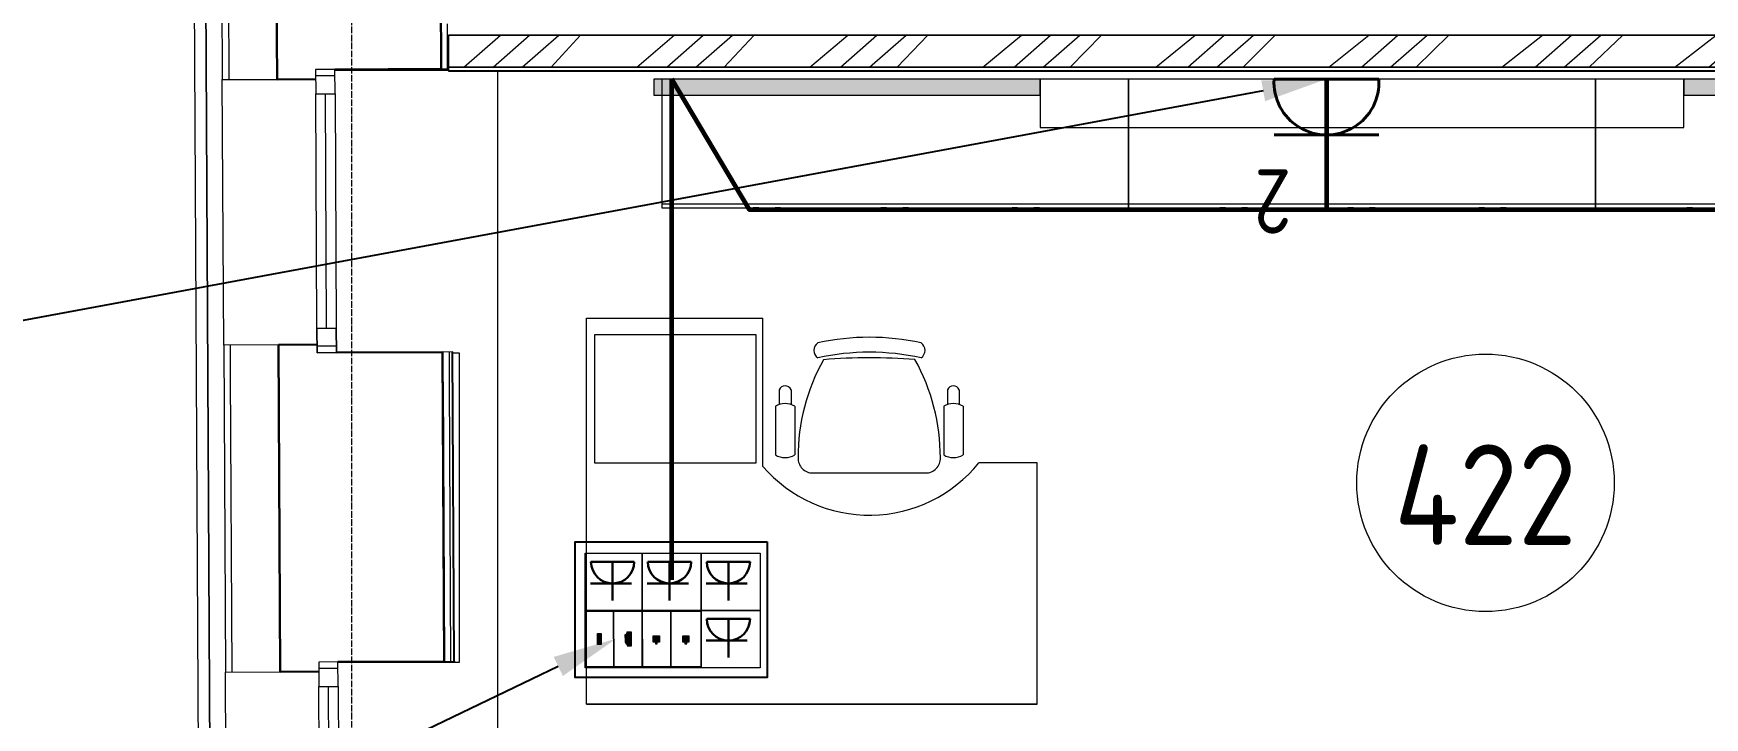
# Model space of a CAD drawing. Header units: millimetres. Extents: x -32 to 417638015, y -35 to 175284279.
# Drawn here: x 417383179 to 417388370, y 175246331 to 175248458 of the extents above; entities that cross this region are included whole.
import ezdxf
from ezdxf import colors
from ezdxf.entities.mleader import LeaderData, LeaderLine
from ezdxf.math import Vec2, Vec3

# ---------------------------------------------------------------- set-up
doc = ezdxf.new("R2010")
doc.units = ezdxf.units.MM
doc.linetypes.add('ADSK_Линия сетки', pattern=[25, 20, -2.5, 0, -2.5])
for name, color, linetype, lineweight in [('_ Окна', 7, 'Continuous', 9), ('_ЭМ_В полу', 26, 'Кабель в трубе', 60), ('_ЭМ_гофра', 5, 'Continuous', 60), ('Аннотация', 7, 'Continuous', 18), ('Окна', 7, 'Continuous', 9), ('Оси', 253, 'Continuous', 9), ('Перекрытие', 7, 'Continuous', 18), ('Стены внутренние', 7, 'Continuous', 18), ('Стены наружные', 7, 'Continuous', 18), ('Стены несущие', 7, 'Continuous', 30), ('Стены отделка', 7, 'Continuous', 30), ('Стены штриховка', 7, 'Continuous', 9), ('ТХ_Задание ЭОМ_СС', 6, 'Continuous', 0), ('ШТРИХОВКА', 252, 'Continuous', 15), ('Электро', 250, 'Continuous', 25), ('ЭМ', 5, 'Continuous', 40), ('ЭОМ_Кабель Быт. розеток', 5, 'Continuous', 30), ('ЭОМ_Кабель для СУП', 150, 'Continuous', 9)]:
    doc.layers.add(name, color=color, linetype=linetype, lineweight=lineweight)
for name, color, linetype in [('_ЭМ_Надписи', 7, 'Continuous'), ('PDF _СС_розетки', 7, 'Continuous'), ('ВНУТРЯНКА', 1, 'Continuous')]:
    doc.layers.add(name, color=color, linetype=linetype)
doc.layers.add('PDF _ЭОМ _розетки', color=7, linetype='Continuous', true_color=0xeb0000)
doc.layers.add('Линии', color=7, linetype='Continuous', lineweight=9, true_color=0x00a600)
doc.styles.add('ELine', font='txt.shx')
doc.styles.add('GOST Common', font='GOST_Common.ttf', dxfattribs={"width": 0.9, "height": 349.9999999999996})
doc.styles.add('ЭОМ', font='isocpeur.ttf', dxfattribs={"width": 0.85, "height": 250})
doc.linetypes.add('TRAY', pattern='A,12.119257,["_",ELine,S=4.5,R=90,X=0,Y=-1.555839],0.750382,["_",ELine,S=4.5,R=0,X=0,Y=-0.8058489999999999],1.314849,["_",ELine,S=4.5,R=0,X=0,Y=-0.8058489999999999],2.250029,["_",ELine,S=4.5,R=90,X=0,Y=-1.555839],13.565483', length=30)
doc.linetypes.add('Кабель в трубе', pattern='A,8,[133,ltypeshp.shx,S=1,R=0,X=10,Y=1.3],-3,[130,ltypeshp.shx,S=1.5,R=-45,X=-1.5,Y=0],8', length=19)

# ---------------------------------------------------------------- blocks, each defined once
blk = doc.blocks.new('_ЭМ_ТХ2_4 Этаж')
at = {"lineweight": 0}
h = blk.add_hatch(color=8, dxfattribs=at)
h.dxf.hatch_style = 1
h.paths.add_polyline_path([(853.3914195112884, 16621.13965908067), (853.3914195112884, 16571.13965908067), (2053.391419511288, 16571.13965908067), (2053.391419511288, 16621.13965908067)])
h = blk.add_hatch(color=8, dxfattribs=at)
h.dxf.hatch_style = 1
h.paths.add_polyline_path([(4053.391419511288, 16621.13965908067), (4053.391419511288, 16571.13965908067), (5253.391419511288, 16571.13965908067), (5253.391419511288, 16621.13965908067)])
at = {"color": 8, "linetype": 'Continuous'}
for p, q in [((878.3914195112884, 16233.1671534693), (2328.391419511288, 16233.1671534693)), ((2328.391419511288, 16233.1671534693), (3778.391419511288, 16233.1671534693)), ((3778.391419511288, 16233.1671534693), (5228.391419511288, 16233.1671534693)), ((1243.013246666174, 15655.80934169485), (1243.034056428354, 15610.1982956996)), ((1279.75924717728, 15655.73514045675), (1279.754498318303, 15610.02232563885)), ((1765.440768984379, 15655.73405804036), (1765.447637577541, 15610.02124319661)), ((1802.18909331644, 15655.80809548467), (1802.168080251664, 15610.19704958253)), ((1230.996039749822, 15604.4028404231), (1230.995702819666, 15453.22191700821)), ((1291.223234408768, 15604.40270619762), (1291.222897478612, 15453.22178278251)), ((1753.978876438923, 15604.40167487499), (1753.978539508767, 15453.22075145987)), ((1814.203747607535, 15604.4015406544), (1814.203410677379, 15453.22061723953)), ((1347.52094448125, 15396.95903432386), (1697.680241726339, 15396.9582539398))]:
    blk.add_line(p, q, dxfattribs=at)
at = {"color": 8, "linetype": 'Continuous', "lineweight": 5}
for p, q in [((644.2818627162487, 14678.55387125829), (644.2818627162487, 15878.55387125829)), ((644.2818627162487, 15878.55387125829), (1192.202437851636, 15878.55387125829)), ((1192.202437851636, 15417.58004370792), (1192.202437851636, 15878.55387125829)), ((2044.281862716249, 15428.55387125829), (1863.386184033996, 15428.55387125835)), ((2044.281862716249, 14678.55387124665), (2044.281862716249, 15428.55387124665)), ((2044.281862716249, 14678.55387125829), (2044.281862716249, 15428.55387125829)), ((2044.281862716249, 14678.55387124665), (644.2818627162487, 14678.55387125829)), ((644.2818627162487, 14678.55387125829), (2044.281862716249, 14678.55387125829))]:
    blk.add_line(p, q, dxfattribs=at)
at = {"color": 8, "lineweight": 0}
for points in [[(853.3914195112884, 16621.13965908067), (853.3914195112884, 16571.13965908067), (2053.391419511288, 16571.13965908067), (2053.391419511288, 16621.13965908067), (853.3914195112884, 16621.13965908067)], [(4053.391419511288, 16621.13965908067), (4053.391419511288, 16571.13965908067), (5253.391419511288, 16571.13965908067), (5253.391419511288, 16621.13965908067), (4053.391419511288, 16621.13965908067)]]:
    blk.add_lwpolyline(points, dxfattribs=at)
at = {"color": 8, "linetype": 'Continuous'}
for points in [[(878.3914195112884, 16621.13965908067), (878.3914195112884, 16221.13965908067), (2328.391419511288, 16221.13965908067), (2328.391419511288, 16621.13965908067)], [(2328.391419511288, 16621.13965908067), (2328.391419511288, 16221.13965908067), (3778.391419511288, 16221.13965908067), (3778.391419511288, 16621.13965908067)], [(3778.391419511288, 16621.13965908067), (3778.391419511288, 16221.13965908067), (5228.391419511288, 16221.13965908067), (5228.391419511288, 16621.13965908067)], [(1179.733829706442, 16221.13965908067), (1162.356159916613, 16221.13965908067), (1162.356159916613, 16210.91822555476), (1179.733829706442, 16210.91822555476)], [(1247.412383920979, 16221.13965908067), (1230.03471413115, 16221.13965908067), (1230.03471413115, 16210.91822555476), (1247.412383920979, 16210.91822555476)], [(1576.623278577812, 16221.13965908067), (1559.245608787984, 16221.13965908067), (1559.245608787984, 16210.91822555476), (1576.623278577812, 16210.91822555476)], [(1644.301832792349, 16221.13965908067), (1626.924163002521, 16221.13965908067), (1626.924163002521, 16210.91822555476), (1644.301832792349, 16210.91822555476)], [(1983.646052538883, 16221.13965908067), (1966.268382749055, 16221.13965908067), (1966.268382749055, 16210.91822555476), (1983.646052538883, 16210.91822555476)], [(2051.32460675342, 16221.13965908067), (2033.946936963592, 16221.13965908067), (2033.946936963592, 16210.91822555476), (2051.32460675342, 16210.91822555476)], [(2629.733829706442, 16221.13965908067), (2612.356159916613, 16221.13965908067), (2612.356159916613, 16210.91822555476), (2629.733829706442, 16210.91822555476)], [(2697.412383920979, 16221.13965908067), (2680.03471413115, 16221.13965908067), (2680.03471413115, 16210.91822555476), (2697.412383920979, 16210.91822555476)], [(3026.623278577812, 16221.13965908067), (3009.245608787984, 16221.13965908067), (3009.245608787984, 16210.91822555476), (3026.623278577812, 16210.91822555476)], [(3094.301832792349, 16221.13965908067), (3076.924163002521, 16221.13965908067), (3076.924163002521, 16210.91822555476), (3094.301832792349, 16210.91822555476)], [(3433.646052538883, 16221.13965908067), (3416.268382749055, 16221.13965908067), (3416.268382749055, 16210.91822555476), (3433.646052538883, 16210.91822555476)], [(3501.32460675342, 16221.13965908067), (3483.946936963592, 16221.13965908067), (3483.946936963592, 16210.91822555476), (3501.32460675342, 16210.91822555476)], [(4079.733829706442, 16221.13965908067), (4062.356159916613, 16221.13965908067), (4062.356159916613, 16210.91822555476), (4079.733829706442, 16210.91822555476)]]:
    blk.add_lwpolyline(points, close=True, dxfattribs=at)
at = {"color": 8, "linetype": 'Continuous', "lineweight": 5}
for points in [[(2053.391419511288, 16471.13965908068), (4053.391419511288, 16471.13965908068), (4053.391419511288, 16621.13965908067), (2053.391419511288, 16621.13965908067)], [(670.6995717447135, 15827.29895064655), (1170.699571744713, 15827.29895064655), (1170.699571744713, 15427.29895064655), (670.6995717447135, 15427.29895064655)]]:
    blk.add_lwpolyline(points, close=True, dxfattribs=at)
at = {"color": 8, "linetype": 'Continuous'}
for centre, radius, start, end in [((1378.668182738125, 15778.10572422335), 28.12327221800075, 124.2914723101788, 235.7082723052254), ((1523.313178783807, 15071.25872873811), 747.5137961953548, 77.60199230505852, 102.3977723140006), ((1667.961325464305, 15778.10507948899), 28.12280751992464, 304.2900723030044, 55.70964231442149), ((1926.007427869306, 15445.4278459632), 624.4633710530684, 150.9067723079505, 180.1214723106643), ((1523.313075218815, 15024.78892073749), 747.5137961953538, 77.60199230505852, 102.3977723140006), ((1523.310775616264, 13992.95471597223), 1761.918570076576, 85.3938223140479, 94.65462231088247), ((1119.203268352896, 15445.43266458867), 624.4533800444574, 359.877972308325, 29.105892302794), ((1261.401330540655, 15647.21610381842), 20.23648610886494, 24.89545230996893, 155.335372311763), ((1783.831176679814, 15647.28905884635), 20.23648610886201, 24.89545230996893, 155.335372311763), ((1261.110687347362, 15554.38290432508), 58.38480618133872, 58.95098230897093, 121.0487723124845), ((1784.091200546362, 15554.38173878209), 58.38485265115693, 58.95101230675053, 121.0487723124845), ((1261.110573371407, 15503.24171887541), 58.38482941624959, 238.9509723044859, 301.0487723124845), ((1346.926232146332, 15442.37095847087), 45.41608186922892, 177.8134723070741, 270.7478723090637), ((1698.272832985327, 15442.36994309159), 45.4158030504315, 269.2518723108124, 2.186637302555273), ((1784.091086570232, 15503.24055333242), 58.38480618134817, 238.9509723044859, 301.0487723124845)]:
    blk.add_arc(centre, radius, start, end, dxfattribs=at)
at = {"color": 8, "linetype": 'Continuous', "lineweight": 5}
blk.add_arc((1523.218471717613, 15702.9354809323), 437.0347128431037, 220.7632861938133, 321.1101143196935, dxfattribs=at)
blk = doc.blocks.new('План 4 этажа')
at = {"layer": 'Стены штриховка'}
h = blk.add_hatch(dxfattribs=at)
h.set_pattern_fill('ANSI34', color=8, scale=20, angle=180)
h.set_pattern_definition([(225, (591.9394108331762, 243.9018102923292), (269.4076836320746, -269.4076836320747), []), (225, (502.1368108331226, 243.9018102923292), (269.4076836320746, -269.4076836320747), []), (225, (412.3342108330689, 243.9018102923292), (269.4076836320746, -269.4076836320747), []), (225, (322.5314108331222, 243.9018102923292), (269.4076836320746, -269.4076836320747), [])])
h.paths.add_polyline_path([(175.2323811590904, 16997.04146937258), (-5693.060589166824, 16997.04146937263), (-5693.060589166824, 16897.04146937263), (175.2323811590904, 16897.04146937258)])
at = {"layer": '_ Окна', "color": 8, "lineweight": 18}
for p, q in [((-6045.597095018893, 16890.0851956812), (-6105.596304874765, 16889.77727252332)), ((-6105.596304874765, 16889.77727252332), (-6105.206268874826, 16813.77827337256)), ((-6045.207059018954, 16814.08619653038), (-6045.597095018893, 16890.0851956812)), ((-6105.206268874826, 16813.77827337256), (-6045.207059018954, 16814.08619653038)), ((-6101.470134559524, 16085.78786045464), (-6041.470924703652, 16086.09578361252)), ((-6101.080098559571, 16009.78886130388), (-6101.470134559524, 16085.78786045464)), ((-6041.470924703652, 16086.09578361252), (-6041.080888703698, 16010.09678446176)), ((-6041.080888703698, 16010.09678446176), (-6101.080098559571, 16009.78886130388)), ((-6036.147171153862, 15048.7557904789), (-6096.146381009734, 15048.44786732103)), ((-6096.146381009734, 15048.44786732103), (-6095.756345009795, 14972.44886817026)), ((-6035.757135153923, 14972.75679132808), (-6036.147171153862, 15048.7557904789)), ((-6095.756345009795, 14972.44886817026), (-6035.757135153923, 14972.75679132808))]:
    blk.add_line(p, q, dxfattribs=at)
at = {"layer": '_ Окна', "color": 8}
for p, q in [((-6045.494453966283, 16870.08545906254), (-6105.493663822155, 16869.77753590472)), ((-6071.470529631581, 16085.94182203355), (-6075.206663946883, 16813.93223495147)), ((-6041.183529756323, 16030.09652108036), (-6101.182739612195, 16029.78859792248)), ((-6036.044530101251, 15028.75605386024), (-6096.043739957124, 15028.44813070237)), ((-6062.020605766549, 14244.61241683125), (-6065.756740081852, 14972.60282974917))]:
    blk.add_line(p, q, dxfattribs=at)
at = {"layer": 'Линии', "color": 8}
blk.add_circle((-2471.361439559318, 15605.23008733062), 400, dxfattribs=at)
at = {"layer": 'Окна', "color": 8}
for p, q in [((-6045.597095018893, 16890.0851956812), (-6105.596304874765, 16889.77727252332)), ((-6105.596304874765, 16889.77727252332), (-6105.206268874826, 16813.77827337256)), ((-6045.207059018954, 16814.08619653038), (-6045.597095018893, 16890.0851956812)), ((-6101.470134559524, 16085.78786045464), (-6105.206268874812, 16813.77827337256)), ((-6045.207059018881, 16814.08619653038), (-6041.470924703579, 16086.09578361252)), ((-6101.470134559524, 16085.78786045464), (-6101.080098559571, 16009.78886130388)), ((-6041.080888703698, 16010.09678446176), (-6041.470924703652, 16086.09578361252)), ((-6101.080098559571, 16009.78886130388), (-6041.080888703698, 16010.09678446176)), ((-6036.147171153862, 15048.7557904789), (-6096.146381009734, 15048.44786732103)), ((-6096.146381009734, 15048.44786732103), (-6095.756345009795, 14972.44886817026)), ((-6035.757135153923, 14972.75679132808), (-6036.147171153862, 15048.7557904789)), ((-6092.020210694493, 14244.45845525234), (-6095.75634500978, 14972.44886817026)), ((-6035.75713515385, 14972.75679132808), (-6032.021000838547, 14244.76637841022))]:
    blk.add_line(p, q, dxfattribs=at)
at = {"layer": 'Оси', "color": 8, "linetype": 'ADSK_Линия сетки'}
blk.add_line((-5993.495236128569, -3353.100552087475), (-5993.49523612851, 44439.55322518962), dxfattribs=at)
at = {"layer": 'Перекрытие', "color": 8}
for p, q in [((-5693.060589166882, 16887.04146937263), (-6045.5814742496, 16887.04146937263)), ((-5539.743545391364, 8994.491826412559), (-5539.743545391422, 16885.04146937263)), ((-5679.074650963477, 16009.81026108528), (-5659.743545391306, 16009.81026108528)), ((-5659.743545391306, 16009.81026108528), (-5659.743545391306, 15047.20677517995)), ((-5659.743545391306, 15047.20677517995), (-6036.139221421152, 15047.20677517995))]:
    blk.add_line(p, q, dxfattribs=at)
at = {"layer": 'Стены внутренние', "color": 8}
blk.add_line((-5695.601704190893, 16891.88141410198), (-5695.576865012757, 16887.04146937263), dxfattribs=at)
at = {"layer": 'Стены наружные', "color": 8}
for p, q in [((-6401.119231564633, 8222.491826409532), (-6464.987125757849, 20667.2303561478)), ((-6464.986730682955, 20667.2303561478), (-6401.118836487352, 8222.491826409532)), ((-6435.939673203276, 8187.491826409532), (-6499.500916688412, 20572.47908425931)), ((-6391.204580845369, 16033.30023681419), (-6395.438524265832, 16858.28937233245)), ((-6381.805977506621, 14201.97069992119), (-6385.9886004008, 15016.9599671301)), ((-5674.151938354655, 15050.61359353125), (-5674.134454153304, 15047.20677517995))]:
    blk.add_line(p, q, dxfattribs=at)
at = {"layer": 'Стены несущие', "color": 8}
for p, q in [((-6231.094391355698, 17960.7783286976), (-6225.4407630075, 16859.16182127967)), ((-5715.601440811588, 16891.77877304936), (-5720.870165212429, 17918.39626814745)), ((-5720.386659874988, 17824.18465285859), (-5715.601440809551, 16891.77877304942)), ((-6045.597095018893, 16890.0851956812), (-5715.601440811588, 16891.77877304936)), ((-6225.4407630075, 16859.16182127967), (-6105.442343295785, 16859.77766759536)), ((-6101.208399875322, 16034.78853207716), (-6221.206819587038, 16034.17268576141)), ((-6215.990839142527, 15017.83241607738), (-6221.206819587038, 16034.17268576141)), ((-5711.085234496393, 16011.79036182992), (-6041.080888703698, 16010.09678446176)), ((-5706.151516946557, 15050.44936784706), (-5711.085234496393, 16011.79036182992)), ((-5710.610099613026, 15919.20973993471), (-5706.151516944403, 15050.44936784706)), ((-6215.990839142527, 15017.83241607738), (-6095.992419430811, 15018.44826239307)), ((-6036.147171153862, 15048.7557904789), (-5706.151516946557, 15050.44936784706))]:
    blk.add_line(p, q, dxfattribs=at)
at = {"layer": 'Стены отделка', "color": 8, "lineweight": 9}
for p, q in [((-6401.09215261403, 17959.90587975032), (-6395.438524265832, 16858.28937233239)), ((-5695.601704190893, 16891.88141410198), (-5696.321022444114, 17032.04146937263)), ((-5693.060589166882, 16997.04146937263), (-5693.060589166882, 16885.04146937263)), ((174.4236095885281, 16997.04146937258), (-5569.309420391975, 16997.04146937258)), ((-5715.601440809551, 16891.77877304942), (-5695.601704190893, 16891.88141410198)), ((-5693.060589166882, 16885.04146937263), (169.9394108330598, 16885.04146937263)), ((-5569.309420391975, 16897.04146937263), (175.2323811590904, 16897.04146937258)), ((-6395.438524265832, 16858.28937233239), (-6225.440763007617, 16859.16182127967)), ((-6221.206819587038, 16034.17268576141), (-6391.204580845369, 16033.30023681419)), ((-6391.204580845369, 16033.30023681419), (-6385.9886004008, 15016.9599671301)), ((-6371.204844226711, 16033.40287786681), (-6370.729709345498, 15940.82225597155)), ((-5679.085655904491, 16011.9545875141), (-5711.085234494298, 16011.79036182992)), ((-5711.085234494298, 16011.79036182992), (-5710.610099613026, 15919.20973993471)), ((-5691.08549787564, 16011.89300288254), (-5690.610362994368, 15919.31238098728)), ((-5674.151938354655, 15050.61359353125), (-5679.085655904491, 16011.9545875141)), ((-6385.9886004008, 15016.9599671301), (-6215.990839142527, 15017.83241607738)), ((-5706.151516944403, 15050.44936784706), (-5674.151938354655, 15050.61359353125))]:
    blk.add_line(p, q, dxfattribs=at)
at = {"layer": 'Стены штриховка', "color": 8}
for p, q in [((-6380.608910660085, 17865.79690551409), (-6375.43878764729, 16858.39201338502)), ((-5693.060589166882, 16997.04146937258), (181.9394108331762, 16997.04146937258)), ((135.4332658502972, 16997.04146937258), (-5693.060589166882, 16997.04146937263)), ((-5693.060589166882, 16897.04146937263), (181.9394108331762, 16897.04146937263)), ((135.4332658502972, 16897.04146937263), (-5693.060589166882, 16897.04146937263)), ((-5693.060589166882, 16887.04146937287), (171.9394108331762, 16887.04146937287)), ((-5676.151912016561, 15050.60332942603), (-5681.08562956634, 16011.94432340882)), ((-6370.729709345498, 15940.82225597155), (-6365.9888637822, 15017.06260818272)), ((-5690.610362994368, 15919.31238098728), (-5686.151780325861, 15050.55200889969))]:
    blk.add_line(p, q, dxfattribs=at)
at = {"layer": 'Аннотация', "color": 8, "lineweight": 9, "insert": (-2471.361439559318, 15568.28196707199), "char_height": 312.5000000000001, "width": 520.2111192702771, "attachment_point": 5, "line_spacing_factor": 1.022765581104984, "style": 'GOST Common'}
blk.add_mtext('422', dxfattribs=at)
blk = doc.blocks.new('розетк для люка')
at = {"layer": 'ВНУТРЯНКА', "color": 5, "lineweight": 30, "ltscale": 100, "transparency": 33554687}
blk.add_line((-67.11747854948044, -58.844417036511), (-67.11747854948044, 69.0245871595107), dxfattribs=at)
at = {"layer": 'Электро', "color": 5, "lineweight": 30, "transparency": 33554687}
for p, q in [((0, 67.26808135141619), (0, -67.26808135141619)), ((0, 0.0003593091387301683), (-120.061785097234, 0.0003593091387301683))]:
    blk.add_line(p, q, dxfattribs=at)
blk.add_ellipse((0.1495329299941659, 0), major_axis=(47.56583400309081, 47.56583400309035), ratio=0.9999999999999749, start_param=0.7876211000824064, end_param=3.924767880302308, dxfattribs=at)
blk = doc.blocks.new('Люк на 6 мест')
h = blk.add_hatch(color=256)
h.dxf.hatch_style = 1
h.paths.add_polyline_path([(-284.6164134591818, 515.7474190315988), (-284.5652974923141, 526.8375173213717), (-319.1556172966957, 526.9969494201068), (-319.2067332635634, 515.906851130334)])
h = blk.add_hatch(color=256)
h.dxf.hatch_style = 1
h.paths.add_polyline_path([(-323.7025677859856, 435.0548833542289), (-323.7022941317482, 435.1142552340189), (-313.005850428257, 442.7868896221062), (-289.0984504525622, 442.7241952550849), (-279.4343289099706, 434.9577158932825), (-279.4340552561989, 435.0170877726068), (-279.3240828458293, 422.808255480255), (-323.5925953751503, 422.8460510616442)])
h = blk.add_hatch(color=256)
h.dxf.hatch_style = 1
h.paths.add_polyline_path([(-311.7315014389605, 334.8334641364127), (-311.7421021068731, 341.7084559640571), (-317.2420955689886, 341.6999754296339), (-317.2505761034117, 347.1999688908181), (-311.750582641529, 347.2084494252413), (-311.7611833096744, 354.0834412533513), (-292.5112061932014, 354.1131231245308), (-292.4815243222547, 334.8631460071265)])
h = blk.add_hatch(color=256)
h.dxf.hatch_style = 1
h.paths.add_polyline_path([(-311.2660800683661, 243.1889807875316), (-311.2766807362786, 250.063972615176), (-316.7766741983942, 250.0554920807529), (-316.7851547328173, 255.5554855419371), (-311.2851612709346, 255.5639660763602), (-311.29576193908, 262.4389579044703), (-292.0457848226069, 262.4686397756498), (-292.0161029516603, 243.2186626582454)])
for p, q in [((-323.7025677855199, 435.0548833542289), (-323.7022941317482, 435.1142552340189)), ((-323.5925953751503, 422.8460510616442), (-323.7025677855199, 435.0548833542289)), ((-279.3240828458293, 422.808255480255), (-323.5925953751503, 422.8460510616442)), ((-289.0984504525622, 442.7241952550849), (-296.8204412725827, 442.7122885844456)), ((-296.8204412725827, 442.7122885844456), (-296.8085346021762, 434.9902977641923)), ((-289.0865437821558, 435.0022044345988), (-289.0984504525622, 442.7241952550849)), ((-289.0865437821558, 435.0022044345988), (-279.4340552561989, 435.0170877726068)), ((-279.4340552561989, 435.0170877726068), (-279.3240828458293, 422.808255480255))]:
    blk.add_line(p, q)
for points in [[(-215.4657629050489, 477.0801654207753), (-388.3062678503629, 476.7635674309568), (-388.3062678503629, 565.6642030309304), (-215.4657629050489, 565.9808010207489)], [(-284.5652974918485, 526.8375173213717), (-284.6164134587161, 515.7474190315988), (-319.2067332635634, 515.906851130334), (-319.1556172966957, 526.9969494201068)], [(-215.4657629050489, 388.1795298208017), (-388.3062678503629, 387.8629318309831), (-388.3062678503629, 476.7635674309568), (-215.4657629050489, 477.0801654207753)], [(-215.4657629050489, 299.2788942208281), (-388.3062678503629, 298.9622962310095), (-388.3062678503629, 387.8629318309831), (-215.4657629050489, 388.1795298208017)], [(-215.8419085670903, 205.4565212957386), (-388.6824135124043, 205.1399233059201), (-388.3062678503629, 298.9631910803387), (-215.4657629050489, 299.2797890701572)]]:
    blk.add_lwpolyline(points, close=True)
for points in [[(-311.750582641529, 347.2084494252413), (-317.2505761034117, 347.1999688908181), (-317.2420955689886, 341.6999754296339), (-311.7421021068731, 341.7084559640571)], [(-311.750582641529, 347.2084494252413), (-311.7611833096744, 354.0834412533513), (-292.5112061932014, 354.1131231245308)], [(-292.5112061932014, 354.1131231245308), (-292.4815243222547, 334.8631460071265), (-311.7315014389605, 334.8334641364127), (-311.7421021068731, 341.7084559640571)], [(-311.2851612709346, 255.5639660763602), (-311.29576193908, 262.4389579044703), (-292.0457848226069, 262.4686397756498)], [(-292.0457848226069, 262.4686397756498), (-292.0161029516603, 243.2186626582454), (-311.2660800683661, 243.1889807875316), (-311.2766807362786, 250.063972615176)], [(-311.2851612709346, 255.5639660763602), (-316.7851547328173, 255.5554855419371), (-316.7766741983942, 250.0554920807529), (-311.2766807362786, 250.063972615176)]]:
    blk.add_lwpolyline(points)
at = {"layer": 'PDF _СС_розетки', "linetype": 'Continuous', "lineweight": 20, "transparency": 33554687}
for points in [[(-391.1627966398373, 565.9808010207489), (-213.3615254396573, 565.9808010207489), (-213.3615254396573, 388.1795298208017), (-391.1627966398373, 388.1795298208017)], [(-391.1627966398373, 388.1795298208017), (-213.3615254396573, 388.1795298208017), (-213.3615254396573, 205.2982223008294), (-391.1627966398373, 205.2982223008294)], [(-391.1627966398373, 388.1795298208017), (-213.3615254396573, 388.1795298208017), (-213.3615254396573, 205.2982223008294), (-391.1627966398373, 205.2982223008294)], [(-391.1627966398373, 205.2982223008294), (-213.3615254396573, 205.2982223008294), (-213.3615254396573, 22.41691478085704), (-391.1627966398373, 22.41691478085704)]]:
    blk.add_lwpolyline(points, close=True, dxfattribs=at)
at = {"layer": 'PDF _ЭОМ _розетки', "color": 3, "linetype": 'Continuous', "lineweight": 25, "transparency": 33554687}
blk.add_lwpolyline([(0, 0), (-421.6430145595223, 0), (-421.6430145595223, 596.4610189408995), (0, 596.4610189408995)], close=True, dxfattribs=at)
at = {"layer": 'PDF _ЭОМ _розетки', "color": 7, "linetype": 'Continuous', "lineweight": 20, "transparency": 33554687}
for points in [[(-35.56025423947722, 388.1795298208017), (-213.3615254396573, 388.1795298208017), (-213.3615254396573, 565.9808010207489), (-35.56025423947722, 565.9808010207489)], [(-35.56025423947722, 205.2982223008294), (-213.3615254396573, 205.2982223008294), (-213.3615254396573, 388.1795298208017), (-35.56025423947722, 388.1795298208017)], [(-35.56025423947722, 22.41691478085704), (-213.3615254396573, 22.41691478085704), (-213.3615254396573, 205.2982223008294), (-35.56025423947722, 205.2982223008294)]]:
    blk.add_lwpolyline(points, close=True, dxfattribs=at)
at = {"layer": 'ВНУТРЯНКА', "color": 5, "lineweight": 30, "ltscale": 100, "transparency": 33554687}
for p, q in [((-128.9823544034734, 244.7195189581253), (-128.9823544034734, 372.5885231543798)), ((-128.8328214734793, 244.7195189581253), (-128.8328214734793, 372.588523154147)), ((-306.7836256036535, 61.83821143815294), (-306.7836256036535, 189.7072156344075)), ((-306.6340926736593, 61.83821143815294), (-306.6340926736593, 189.7072156341746)), ((-128.8328214734793, 61.83821143815294), (-128.8328214734793, 189.7072156341746))]:
    blk.add_line(p, q, dxfattribs=at)
at = {"layer": 'ВНУТРЯНКА', "color": 1, "lineweight": 30, "ltscale": 100, "transparency": 33554687}
blk.add_line((-128.9823544034734, 61.83821143815294), (-128.9823544034734, 189.7072156344075), dxfattribs=at)
at = {"layer": 'Электро', "color": 5, "lineweight": 30, "transparency": 33554687}
for p, q in [((-61.864875853993, 370.8320173460525), (-61.864875853993, 236.2958546432201)), ((-61.71534292399883, 370.8320173460525), (-61.71534292399883, 236.2958546432201)), ((-61.864875853993, 303.564295303775), (-181.9266609512269, 303.564295303775)), ((-61.71534292399883, 303.564295303775), (-181.7771280212328, 303.564295303775)), ((-239.5166141241789, 187.9507098260801), (-239.5166141241789, 53.41454712324776)), ((-61.71534292399883, 187.9507098260801), (-61.71534292399883, 53.41454712324776)), ((-239.6661470541731, 120.6829877838027), (-359.727932151407, 120.6829877838027)), ((-239.5166141241789, 120.6829877838027), (-359.5783992214128, 120.6829877838027)), ((-61.71534292399883, 120.6829877838027), (-181.7771280212328, 120.6829877838027))]:
    blk.add_line(p, q, dxfattribs=at)
at = {"layer": 'Электро', "color": 1, "lineweight": 30, "transparency": 33554687}
for p, q in [((-239.6661470541731, 187.9507098260801), (-239.6661470541731, 53.41454712324776)), ((-61.864875853993, 187.9507098260801), (-61.864875853993, 53.41454712324776)), ((-61.864875853993, 120.6829877838027), (-181.9266609512269, 120.6829877838027))]:
    blk.add_line(p, q, dxfattribs=at)
at = {"layer": 'Электро', "color": 5, "lineweight": 30, "transparency": 33554687}
for centre in [(-61.71534292399883, 303.5639359946363), (-61.56580999400467, 303.5639359946363), (-239.5166141241789, 120.6826284746639), (-239.3670811941847, 120.6826284746639), (-61.56580999400467, 120.6826284746639)]:
    blk.add_ellipse(centre, major_axis=(47.56583400309081, 47.56583400309035), ratio=0.9999999999999749, start_param=0.7876211000824064, end_param=3.924767880302308, dxfattribs=at)
at = {"layer": 'Электро', "color": 1, "lineweight": 30, "transparency": 33554687}
blk.add_ellipse((-61.71534292399883, 120.6826284746639), major_axis=(47.56583400309081, 47.56583400309035), ratio=0.9999999999999749, start_param=0.7876211000824064, end_param=3.924767880302308, dxfattribs=at)
at = {"color": 5, "linetype": 'TRAY', "lineweight": 53, "transparency": 33554687}
blk.add_blockref('розетк для люка', (-61.864875853993, 480.2570590768009), dxfattribs=at)
blk = doc.blocks.new('2м розетка IP20')
at = {"layer": 'ЭМ', "color": 5}
for p, q in [((-494124.5288989447, -357092.425935962), (-494124.5288989448, -356766.4727110532)), ((-494287.2610558264, -356918.8899185207), (-493961.7967420437, -356918.8899185208)), ((-494287.2610558359, -357092.4259359619), (-493961.7967420536, -357092.425935962))]:
    blk.add_line(p, q, dxfattribs=at)
blk.add_arc((-494124.5288989448, -357081.9583842801), 163.0684657580474, 356.3195877733476, 183.6804122266523, dxfattribs=at)
at = {"layer": 'ЭОМ_Кабель Быт. розеток', "color": 7, "insert": (-494016.0561024608, -356612.1914261652), "char_height": 200, "attachment_point": 1, "style": 'ЭОМ'}
blk.add_mtext_dynamic_manual_height_columns('2', width=91.25622940808535, gutter_width=1250, heights=[0], dxfattribs=at)

msp = doc.modelspace()

# ---------------------------------------------------------------- linework, layer by layer
at = {"layer": '_ЭМ_В полу', "ltscale": 25}
msp.add_lwpolyline([(417385161.6638418, 175246759.3686403), (417385161.6638418, 175248315.7046202)], dxfattribs=at)
at = {"layer": '_ЭМ_гофра', "linetype": 'ByBlock'}
for points in [[(417387921.8624847, 175241277.0897745), (417389734.8003766, 175241277.0897745), (417389734.8003766, 175247909.852987), (417385402.8015966, 175247909.852987), (417385161.6638418, 175248315.7046202)], [(417387195.6266657, 175248315.7046202), (417387195.6266657, 175247909.852987)]]:
    msp.add_lwpolyline(points, dxfattribs=at)

# ---------------------------------------------------------------- block references
at = {"layer": 'ТХ_Задание ЭОМ_СС', "lineweight": 50}
msp.add_blockref('_ЭМ_ТХ2_4 Этаж', (417384252.4643108, 175231694.5649611), dxfattribs=at)
at = {"layer": 'ШТРИХОВКА'}
msp.add_blockref('План 4 этажа', (417390160.9595469, 175231455.6631508), dxfattribs=at)
at = {"layer": 'ЭОМ_Кабель Быт. розеток', "rotation": 180}
msp.add_blockref('2м розетка IP20', (416893071.0977667, 174891223.2800724), dxfattribs=at)
at = {"layer": 'ЭОМ_Кабель для СУП', "color": 217, "linetype": 'ByBlock', "lineweight": 40, "true_color": 0x93278f, "transparency": 33554687, "rotation": 90}
msp.add_blockref('Люк на 6 мест', (417385458.2739497, 175246877.428829), dxfattribs=at)

# ---------------------------------------------------------------- leaders
at = {"layer": '_ЭМ_Надписи', "color": 7, "ltscale": 5}
ml = msp.add_multileader_mtext('Standard', dxfattribs=at)
ml.set_content('{\\fGOST Common|b0|i0|c204|p34;\\W0.9;\\C256;4ЩРС-1\\fISOCPEUR|b0|i0|c204|p34;\\W0.85; Гр.9\\Ph=2.0м\\P\\W1;\\C0;Итер. у-во}', color=1, style='ЭОМ')
ml.set_leader_properties()
ml.build(insert=Vec2(0, 0))
ml.multileader.update_dxf_attribs({"text_left_attachment_type": 6, "text_right_attachment_type": 6, "dogleg_length": 0, "arrow_head_size": 200})
ctx = ml.context
ctx.base_point, ctx.char_height, ctx.arrow_head_size, ctx.landing_gap_size, ctx.plane_origin = Vec3(417381057.8629581, 175247484.4011642), 250, 200, 0, Vec3(417376047.9678879, 175255882.2611201)
ctx.left_attachment, ctx.right_attachment = 6, 6
notes = []
notes.append((ctx, [(1, (1, 1, 0), (417382707.8629581, 175247484.4011642), (-1, 0), 0, [(0, [(417387195.6266657, 175248315.7046202)], 0, [])])]))
ctx.mtext.insert, ctx.mtext.width, ctx.mtext.flow_direction = Vec3(417381057.8629581, 175247809.4011642), 2879.262652535923, 5
ml = msp.add_multileader_mtext('Standard', dxfattribs=at)
ml.set_content('{\\fGOST Common|b0|i0|c0|p34;\\W0.9;\\C256;4\\fGOST Common|b0|i0|c204|p34;ЩРС\\fGOST Common|b0|i0|c0|p34;-2\\fISOCPEUR|b0|i0|c204|p34;\\W0.85; Гр.9\\P\\W1;\\C0;Раб.место учителя, ноутбук}', color=1, style='ЭОМ')
ml.set_leader_properties()
ml.build(insert=Vec2(0, 0))
ml.multileader.update_dxf_attribs({"text_left_attachment_type": 6, "text_right_attachment_type": 6, "dogleg_length": 0, "arrow_head_size": 200})
ctx = ml.context
ctx.base_point, ctx.char_height, ctx.arrow_head_size, ctx.landing_gap_size, ctx.plane_origin = Vec3(417380994.4797736, 175245462.1179197, -64.26463315267222), 250, 200, 0, Vec3(417362758.3466554, 175255268.260532, -64.26463315267222)
ctx.left_attachment, ctx.right_attachment = 6, 6
notes.append((ctx, [(1, (1, 1, 0), (417382668.2297736, 175245462.1179197, -64.26463315267222), (-1, 0), 0, [(0, [(417384989.4742061, 175246576.8766282, -64.26463315267222)], 0, [])])]))
ctx.mtext.insert, ctx.mtext.width, ctx.mtext.defined_height, ctx.mtext.flow_direction = Vec3(417380994.4797736, 175245787.1179197, -64.26463315267222), 2073.809115969734, 545.6159617257083, 5
for ctx, leaders in notes:
    for number, flags, end, landing, length, lines in leaders:
        leader = LeaderData()
        leader.index, (leader.has_last_leader_line, leader.has_dogleg_vector, leader.attachment_direction) = number, flags
        leader.last_leader_point, leader.dogleg_vector, leader.dogleg_length = Vec3(end), Vec3(landing), length
        for number, points, colour, breaks in lines:
            line = LeaderLine()
            line.index, line.vertices, line.color, line.breaks = number, Vec3.list(points), colors.encode_raw_color(colour), breaks
            leader.lines.append(line)
        ctx.leaders.append(leader)

doc.saveas('drawing.dxf')
